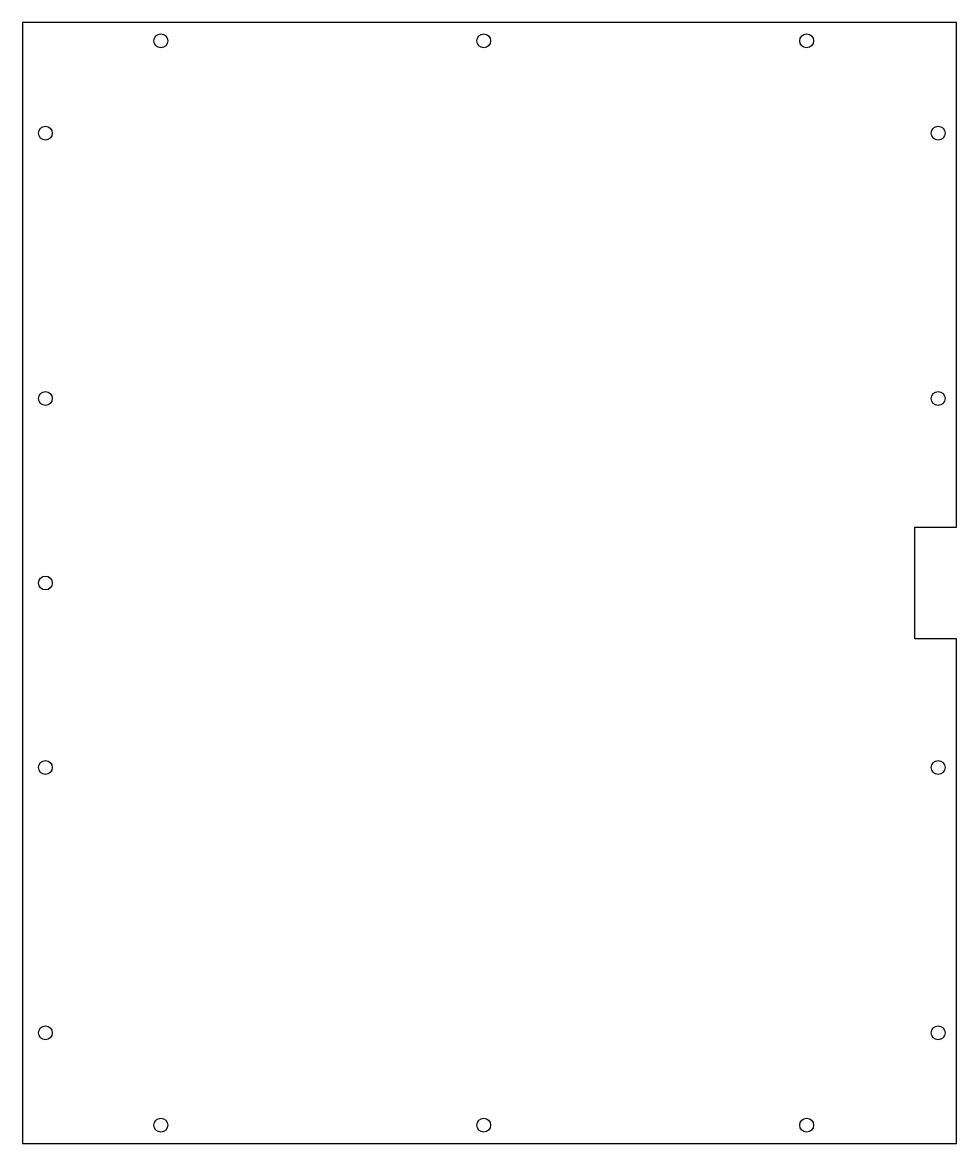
# Model space of a CAD drawing. Header units: millimetres. Extents: x 0 to 405, y 0 to 486.
import ezdxf

# ---------------------------------------------------------------- set-up
doc = ezdxf.new("R2010")
doc.units = ezdxf.units.MM

msp = doc.modelspace()

# ---------------------------------------------------------------- linework, layer by layer
msp.add_lwpolyline([(0, 486), (0, 0), (405, 0), (405, 218.81), (386.97, 218.81), (386.97, 267.24), (405, 267.24), (405, 486)], close=True)
for centre in [(60, 478), (200, 478), (340, 478), (9.96, 438), (397, 438), (9.96, 323), (397, 323), (9.96, 243), (9.96, 163), (397, 163), (9.96, 48), (397, 48), (60, 8), (200, 8), (340, 8)]:
    msp.add_circle(centre, 3)

doc.saveas('drawing.dxf')
